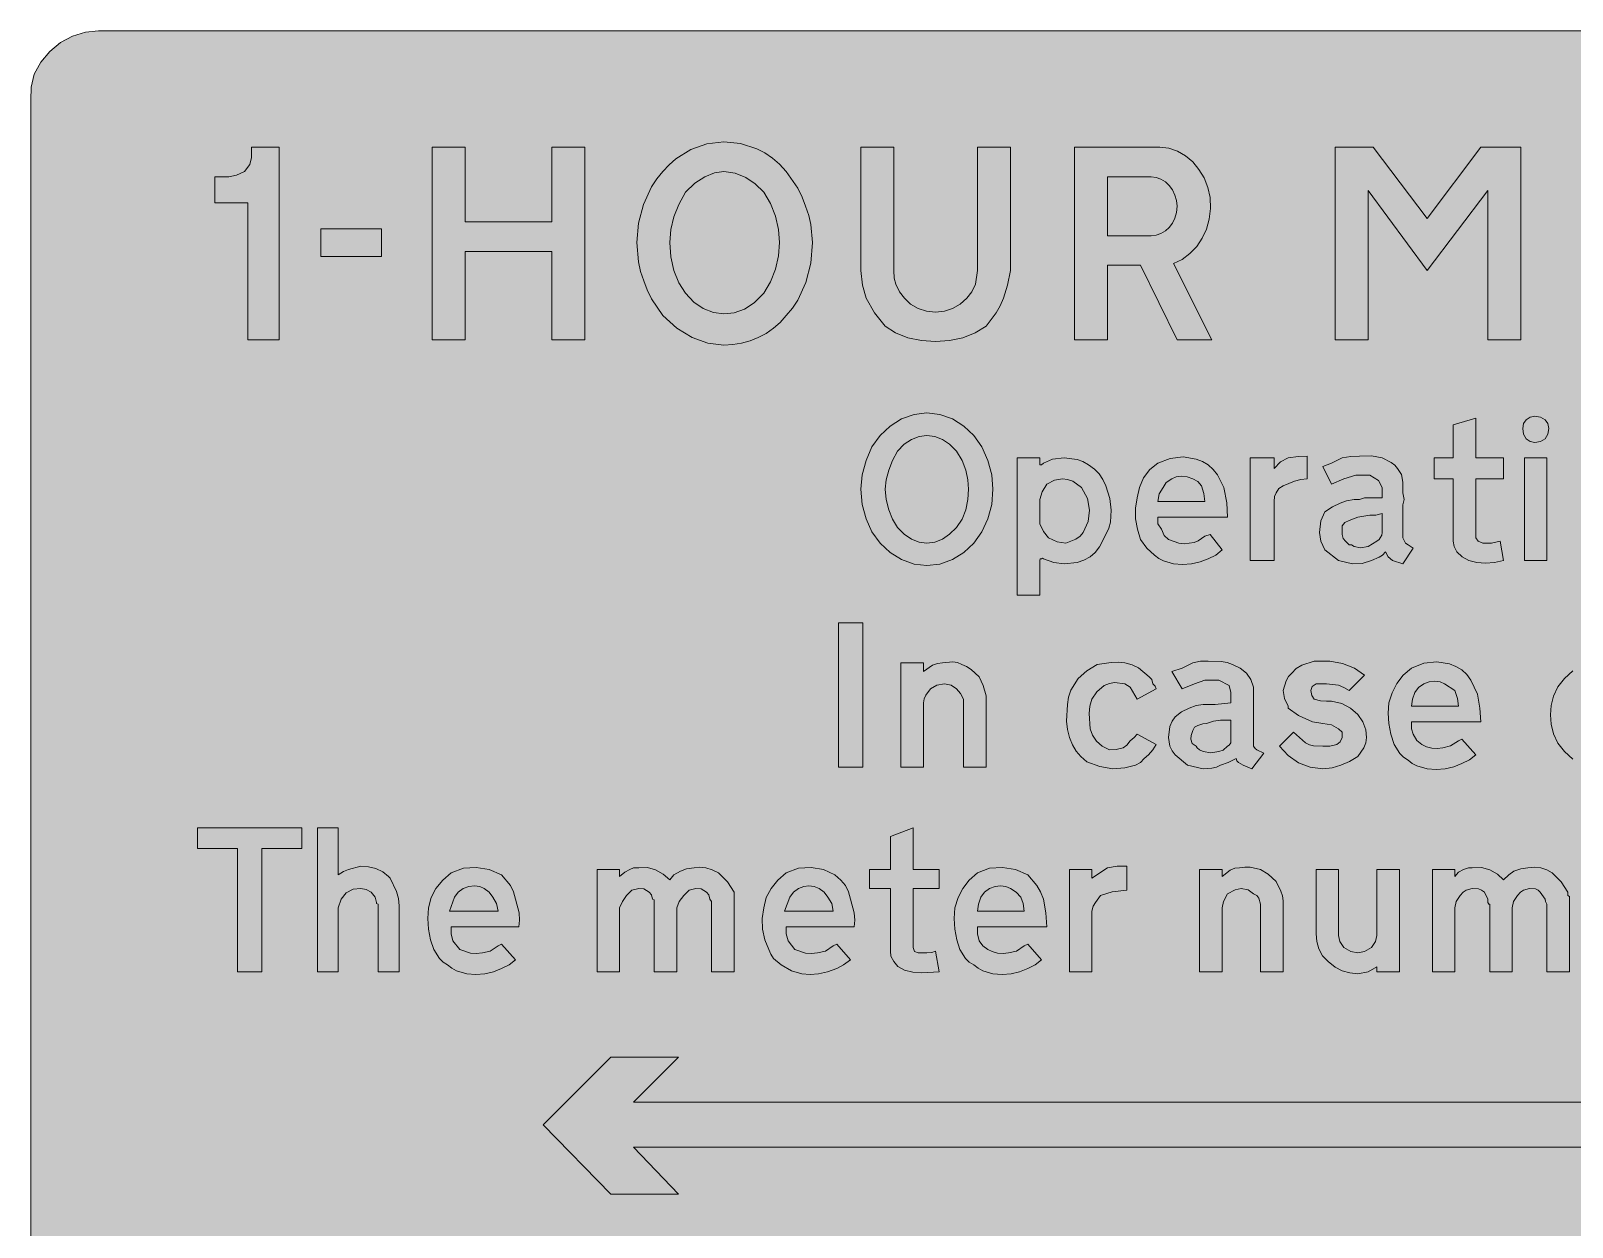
# Model space of a CAD drawing. Header units: metres. Extents: x 10 to 560, y 12 to 260.
# Drawn here: x 10.4 to 170.2, y 135.9 to 259.9 of the extents above; entities that cross this region are included whole.
import ezdxf

# ---------------------------------------------------------------- set-up
doc = ezdxf.new("R2010")
doc.units = ezdxf.units.M
for name, color, linetype, true_color in [('FILL_FIREBRICK_C36B00', 7, 'Continuous', 0xc36b00), ('FILL_WHITE_FFFFFF', 7, 'Continuous', 0xffffff), ('STROKE_WHITE_FFFFFF', 7, 'Continuous', 0xffffff)]:
    doc.layers.add(name, color=color, linetype=linetype, true_color=true_color)

msp = doc.modelspace()

# ---------------------------------------------------------------- hatches: boundary and pattern name
at = {"layer": 'FILL_FIREBRICK_C36B00', "true_color": 0xc36b00}
h = msp.add_hatch(color=7, dxfattribs=at)
h.dxf.hatch_style = 1
h.paths.add_polyline_path([(553.87, 259.79), (555.21, 259.38), (556.42, 258.71), (557.46, 257.76), (558.33, 256.72), (559.01, 255.51), (559.46, 254.17), (559.62, 252.72), (559.62, 18.9), (559.49, 17.64), (559.08, 16.38), (558.41, 15.05), (557.46, 13.86), (556.32, 12.94), (555.08, 12.33), (553.76, 11.99), (552.42, 11.88), (17.46, 11.88), (16.12, 11.99), (14.81, 12.33), (13.56, 12.94), (12.42, 13.86), (11.5, 15.03), (10.89, 16.31), (10.55, 17.63), (10.44, 18.9), (10.44, 252.72), (10.49, 254.07), (10.8, 255.42), (11.48, 256.66), (12.42, 257.76), (13.52, 258.71), (14.76, 259.38), (16.11, 259.79), (17.46, 259.92), (552.42, 259.92), (553.87, 259.79)])
at = {"layer": 'FILL_WHITE_FFFFFF', "true_color": 0xffffff}
h = msp.add_hatch(color=7, dxfattribs=at)
h.dxf.hatch_style = 1
h.paths.add_polyline_path([(32.94, 227.88), (32.94, 242.1), (29.52, 242.1), (29.52, 244.8), (30.96, 244.8), (31.77, 244.94), (32.58, 245.34), (33.14, 246.06), (33.3, 246.78), (33.3, 247.86), (36.18, 247.86), (36.18, 227.88), (32.94, 227.88)])
h = msp.add_hatch(color=7, dxfattribs=at)
h.dxf.hatch_style = 1
h.paths.add_polyline_path([(64.44, 237.06), (55.44, 237.06), (55.44, 227.88), (52.02, 227.88), (52.02, 247.86), (55.44, 247.86), (55.44, 240.12), (64.44, 240.12), (64.44, 247.86), (67.86, 247.86), (67.86, 227.88), (64.44, 227.88), (64.44, 237.06)])
h = msp.add_hatch(color=7, dxfattribs=at)
h.dxf.hatch_style = 1
h.paths.add_polyline_path([(85.7, 247.68), (86.52, 247.26), (87.3, 246.73), (88.04, 246.09), (88.74, 245.34), (89.93, 243.61), (90.39, 242.68), (90.72, 241.74), (91.06, 240.79), (91.28, 239.85), (91.44, 237.96), (91.27, 235.84), (90.76, 233.84), (89.92, 232.01), (89.37, 231.18), (88.74, 230.4), (88.1, 229.7), (87.4, 229.09), (86.64, 228.56), (85.84, 228.13), (84.99, 227.79), (84.11, 227.54), (83.2, 227.39), (82.26, 227.34), (80.62, 227.54), (78.97, 228.13), (77.4, 229.09), (75.96, 230.4), (74.77, 232.13), (74.31, 233.06), (73.98, 234), (73.64, 234.97), (73.42, 235.98), (73.26, 237.96), (73.43, 239.97), (73.94, 241.92), (74.78, 243.73), (75.33, 244.57), (75.96, 245.34), (76.6, 246.04), (77.3, 246.65), (78.84, 247.61), (80.52, 248.2), (82.26, 248.4), (84.01, 248.23), (85.7, 247.68)])
h.paths.add_polyline_path([(80.28, 244.8), (79.27, 244.12), (78.3, 243.18), (77.59, 241.93), (77.08, 240.64), (76.78, 239.31), (76.68, 237.96), (76.78, 236.49), (77.08, 235.08), (77.59, 233.81), (78.3, 232.74), (79.17, 231.79), (80.14, 231.12), (81.19, 230.71), (82.26, 230.58), (83.34, 230.69), (84.4, 231.05), (85.42, 231.72), (86.4, 232.74), (87.11, 233.91), (87.62, 235.21), (87.92, 236.59), (88.02, 237.96), (87.92, 239.33), (87.62, 240.7), (87.11, 242.01), (86.4, 243.18), (85.53, 244.05), (84.53, 244.73), (83.44, 245.18), (82.26, 245.34), (81.29, 245.2), (80.28, 244.8)], flags=16)
h = msp.add_hatch(color=7, dxfattribs=at)
h.dxf.hatch_style = 1
h.paths.add_polyline_path([(99.9, 235.08), (99.92, 234.29), (100.08, 233.64), (100.46, 232.85), (100.98, 232.2), (101.61, 231.6), (102.4, 231.14), (103.28, 230.86), (104.22, 230.76), (105.13, 230.86), (105.98, 231.14), (106.75, 231.6), (107.46, 232.2), (107.98, 232.85), (108.36, 233.64), (108.54, 235.08), (108.54, 247.86), (111.96, 247.86), (111.96, 235.08), (111.67, 233.57), (111.24, 232.2), (110.91, 231.42), (110.48, 230.69), (109.44, 229.32), (108.3, 228.61), (107.03, 228.11), (105.67, 227.8), (104.22, 227.7), (102.75, 227.8), (101.34, 228.11), (100.07, 228.61), (99, 229.32), (97.88, 230.69), (97.02, 232.2), (96.62, 233.57), (96.48, 235.08), (96.48, 247.86), (99.9, 247.86), (99.9, 235.08)])
h = msp.add_hatch(color=7, dxfattribs=at)
h.dxf.hatch_style = 1
h.paths.add_polyline_path([(127.44, 247.86), (128.37, 247.75), (129.27, 247.45), (130.1, 246.97), (130.86, 246.33), (131.51, 245.56), (132.05, 244.67), (132.44, 243.69), (132.66, 242.64), (132.7, 241.5), (132.58, 240.41), (132.29, 239.37), (131.85, 238.41), (131.28, 237.55), (130.58, 236.82), (129.78, 236.23), (128.88, 235.8), (132.84, 227.88), (129.24, 227.88), (125.46, 235.62), (122.04, 235.62), (122.04, 227.88), (118.62, 227.88), (118.62, 247.86), (127.44, 247.86)])
h.paths.add_polyline_path([(127.07, 238.74), (127.57, 238.91), (128.03, 239.17), (128.43, 239.54), (128.77, 239.98), (129.02, 240.5), (129.18, 241.09), (129.24, 241.74), (129.18, 242.34), (129.02, 242.9), (128.77, 243.42), (128.43, 243.88), (128.03, 244.26), (127.57, 244.55), (127.07, 244.73), (126.54, 244.8), (122.04, 244.8), (122.04, 238.68), (126.54, 238.68), (127.07, 238.74)], flags=16)
h = msp.add_hatch(color=7, dxfattribs=at)
h.dxf.hatch_style = 1
h.paths.add_polyline_path([(145.62, 247.86), (149.58, 247.86), (155.16, 240.48), (160.74, 247.86), (164.88, 247.86), (164.88, 227.88), (161.46, 227.88), (161.46, 243.36), (155.16, 235.08), (149.04, 243.36), (149.04, 227.88), (145.62, 227.88), (145.62, 247.86)])
h = msp.add_hatch(color=7, dxfattribs=at)
h.dxf.hatch_style = 1
h.paths.add_polyline_path([(46.8, 239.4), (46.8, 236.52), (40.5, 236.52), (40.5, 239.4), (46.8, 239.4)])
h = msp.add_hatch(color=7, dxfattribs=at)
h.dxf.hatch_style = 1
h.paths.add_polyline_path([(105.95, 219.69), (107.14, 218.95), (108.18, 217.98), (109.02, 216.78), (109.64, 215.39), (110.03, 213.9), (110.16, 212.4), (110.03, 210.82), (109.64, 209.34), (109.02, 208), (108.18, 206.82), (107.14, 205.85), (105.95, 205.11), (104.66, 204.64), (103.32, 204.48), (101.98, 204.64), (100.69, 205.11), (99.5, 205.85), (98.46, 206.82), (97.62, 208), (97, 209.34), (96.61, 210.82), (96.48, 212.4), (96.61, 213.9), (97, 215.39), (97.62, 216.78), (98.46, 217.98), (99.5, 218.95), (100.69, 219.69), (101.98, 220.16), (103.32, 220.32), (104.66, 220.16), (105.95, 219.69)])
h.paths.add_polyline_path([(101.72, 217.57), (100.97, 217.07), (100.26, 216.36), (99.76, 215.39), (99.36, 214.38), (99.1, 213.37), (99, 212.4), (99.1, 211.33), (99.36, 210.28), (99.76, 209.31), (100.26, 208.44), (100.97, 207.73), (101.72, 207.22), (102.51, 206.92), (103.32, 206.82), (104.13, 206.92), (104.92, 207.22), (105.67, 207.73), (106.38, 208.44), (106.96, 209.31), (107.35, 210.28), (107.57, 211.33), (107.64, 212.4), (107.57, 213.37), (107.35, 214.38), (106.96, 215.39), (106.38, 216.36), (105.67, 217.07), (104.92, 217.57), (104.13, 217.88), (103.32, 217.98), (102.51, 217.88), (101.72, 217.57)], flags=16)
h = msp.add_hatch(color=7, dxfattribs=at)
h.dxf.hatch_style = 1
h.paths.add_polyline_path([(160.43, 207.02), (160.92, 206.82), (161.82, 206.82), (162.72, 207), (163.08, 205.02), (162.14, 204.82), (161.21, 204.75), (160.32, 204.82), (159.48, 205.02), (158.78, 205.4), (158.22, 205.92), (157.97, 206.46), (157.86, 207), (157.86, 213.48), (155.88, 213.48), (155.88, 215.64), (157.86, 215.64), (157.86, 219.06), (160.2, 219.78), (160.2, 215.64), (163.08, 215.64), (163.08, 213.48), (160.2, 213.48), (160.2, 207.36), (160.43, 207.02)])
h = msp.add_hatch(color=7, dxfattribs=at)
h.dxf.hatch_style = 1
h.paths.add_polyline_path([(167.66, 218.1), (167.38, 217.64), (166.92, 217.36), (166.32, 217.26), (165.82, 217.36), (165.42, 217.64), (165.16, 218.1), (165.06, 218.7), (165.16, 219.2), (165.42, 219.6), (165.82, 219.86), (166.32, 219.96), (166.92, 219.86), (167.38, 219.6), (167.66, 219.2), (167.76, 218.7), (167.66, 218.1)])
h = msp.add_hatch(color=7, dxfattribs=at)
h.dxf.hatch_style = 1
h.paths.add_polyline_path([(127.34, 205.22), (126.9, 205.56), (126.11, 206.3), (125.46, 207.18), (125.13, 208.26), (124.94, 209.34), (124.93, 210.42), (125.1, 211.5), (125.34, 212.57), (125.77, 213.57), (126.42, 214.44), (127.26, 215.1), (128.53, 215.6), (129.87, 215.75), (131.21, 215.53), (131.86, 215.27), (132.48, 214.92), (132.99, 214.45), (133.42, 213.89), (134.1, 212.58), (134.41, 210.98), (134.46, 209.52), (127.26, 209.52), (127.26, 209.16), (127.26, 208.8), (127.62, 208.26), (127.91, 207.59), (128.34, 207.18), (129.42, 206.8), (129.96, 206.75), (130.5, 206.82), (131.01, 206.88), (131.44, 207.05), (132.12, 207.54), (132.66, 207.72), (133.92, 206.1), (133.27, 205.58), (132.48, 205.2), (131.64, 204.86), (130.75, 204.66), (129.82, 204.59), (128.88, 204.66), (127.82, 204.98), (127.34, 205.22)])
h.paths.add_polyline_path([(132.01, 211.95), (131.76, 212.76), (131.38, 213.19), (130.86, 213.48), (130.29, 213.68), (129.71, 213.75), (129.16, 213.68), (128.7, 213.48), (128.11, 213.1), (127.8, 212.58), (127.39, 211.93), (127.26, 211.14), (132.12, 211.14), (132.01, 211.95)], flags=16)
h = msp.add_hatch(color=7, dxfattribs=at)
h.dxf.hatch_style = 1
h.paths.add_polyline_path([(139.97, 215.23), (140.76, 215.64), (141.82, 215.8), (142.74, 215.82), (142.74, 213.48), (142.07, 213.42), (141.41, 213.25), (140.22, 212.76), (139.79, 212.47), (139.5, 212.04), (139.34, 211.66), (139.32, 211.14), (139.32, 205.02), (136.8, 205.02), (136.8, 215.64), (139.32, 215.64), (139.32, 214.56), (139.97, 215.23)])
h = msp.add_hatch(color=7, dxfattribs=at)
h.dxf.hatch_style = 1
h.paths.add_polyline_path([(151.13, 205.4), (150.84, 205.92), (150.54, 205.58), (150.19, 205.34), (149.4, 205.02), (148.41, 204.71), (147.42, 204.66), (145.98, 205.02), (144.54, 206.1), (144.13, 207), (144, 207.9), (144.13, 209.12), (144.54, 210.06), (145.35, 210.58), (146.16, 210.96), (146.81, 211.21), (147.6, 211.32), (148.14, 211.34), (148.68, 211.5), (150.48, 211.5), (150.48, 212.04), (150.48, 212.58), (150.12, 213.3), (149.22, 213.84), (147.78, 213.84), (146.52, 213.48), (145.26, 212.94), (144.36, 214.74), (145.26, 215.1), (146.34, 215.64), (147.24, 215.8), (148.14, 215.82), (149.38, 215.87), (150.48, 215.64), (151.42, 215.17), (151.8, 214.91), (152.1, 214.56), (152.5, 213.91), (152.64, 213.12), (152.64, 212.04), (152.77, 211.34), (152.64, 210.78), (152.64, 207.36), (152.82, 207), (152.93, 206.82), (153.18, 206.64), (153.72, 206.28), (152.64, 204.66), (151.56, 205.02), (151.13, 205.4)])
h.paths.add_polyline_path([(149.04, 206.46), (149.94, 207), (150.19, 207.18), (150.3, 207.36), (150.46, 207.63), (150.48, 207.9), (150.48, 209.88), (149.85, 209.72), (149.22, 209.7), (147.96, 209.52), (147.06, 209.16), (146.63, 208.96), (146.34, 208.62), (146.34, 207.72), (146.45, 207.29), (146.7, 207), (147.06, 206.64), (147.33, 206.62), (147.6, 206.46), (148.25, 206.33), (149.04, 206.46)], flags=16)
h = msp.add_hatch(color=7, dxfattribs=at)
h.dxf.hatch_style = 1
h.paths.add_polyline_path([(118.87, 215.48), (119.49, 215.26), (120.06, 214.92), (120.67, 214.48), (121.16, 213.98), (121.55, 213.4), (121.86, 212.76), (122.27, 211.43), (122.4, 210.24), (122.33, 208.98), (122.17, 208.37), (121.86, 207.72), (121.19, 206.42), (120.75, 205.85), (120.24, 205.38), (119.57, 205.04), (118.89, 204.82), (117.54, 204.66), (116.46, 204.8), (115.38, 205.2), (115.29, 205.27), (115.2, 205.2), (115.04, 205.18), (115.02, 205.02), (115.02, 201.42), (112.68, 201.42), (112.68, 215.64), (115.02, 215.64), (115.02, 215.1), (115.02, 214.99), (115.02, 214.92), (115.2, 214.94), (115.38, 215.1), (116.33, 215.51), (117.54, 215.64), (118.87, 215.48)])
h.paths.add_polyline_path([(115.02, 211.32), (115.02, 208.8), (115.4, 208.01), (115.92, 207.36), (116.82, 206.96), (117.72, 206.82), (118.76, 207.23), (119.19, 207.53), (119.52, 207.9), (120.02, 209.04), (120.17, 210.24), (119.95, 211.44), (119.34, 212.58), (118.42, 213.23), (117.9, 213.42), (117.36, 213.48), (116.55, 213.35), (115.74, 212.94), (115.25, 212.13), (115.02, 211.32)], flags=16)
h = msp.add_hatch(color=7, dxfattribs=at)
h.dxf.hatch_style = 1
h.paths.add_polyline_path([(167.58, 215.64), (167.58, 205.02), (165.24, 205.02), (165.24, 215.64), (167.58, 215.64)])
h = msp.add_hatch(color=7, dxfattribs=at)
h.dxf.hatch_style = 1
h.paths.add_polyline_path([(96.66, 198.54), (96.66, 183.6), (94.14, 183.6), (94.14, 198.54), (96.66, 198.54)])
h = msp.add_hatch(color=7, dxfattribs=at)
h.dxf.hatch_style = 1
h.paths.add_polyline_path([(104.33, 192.1), (103.68, 191.7), (103.19, 191.05), (103.02, 190.66), (102.96, 190.26), (102.96, 183.6), (100.62, 183.6), (100.62, 194.4), (102.96, 194.4), (102.96, 193.5), (103.88, 194.15), (104.4, 194.34), (104.94, 194.4), (106, 194.51), (106.48, 194.43), (106.92, 194.22), (107.43, 194.02), (107.89, 193.72), (108.72, 192.96), (109.15, 192.04), (109.44, 190.98), (109.44, 183.6), (107.1, 183.6), (107.1, 190.62), (106.81, 191.23), (106.38, 191.7), (105.82, 192.1), (105.12, 192.24), (104.33, 192.1)])
h = msp.add_hatch(color=7, dxfattribs=at)
h.dxf.hatch_style = 1
h.paths.add_polyline_path([(122.94, 185.42), (123.66, 185.58), (124.02, 185.87), (124.38, 186.3), (124.81, 186.66), (125.1, 187.02), (127.08, 185.94), (126.72, 185.4), (126.27, 184.88), (125.82, 184.5), (125.44, 184.07), (124.92, 183.78), (123.82, 183.53), (122.58, 183.42), (121.23, 183.64), (119.88, 184.14), (119.27, 184.69), (118.78, 185.26), (118.39, 185.91), (118.08, 186.66), (117.87, 187.5), (117.79, 188.37), (117.9, 190.08), (117.99, 190.86), (118.24, 191.56), (118.98, 192.78), (119.9, 193.57), (120.96, 194.22), (122.4, 194.44), (123.14, 194.47), (123.84, 194.4), (124.59, 194.2), (125.24, 193.88), (126.36, 192.96), (126.61, 192.67), (126.72, 192.24), (126.97, 191.97), (127.08, 191.7), (125.1, 190.62), (124.38, 191.88), (123.84, 192.24), (122.76, 192.35), (122.22, 192.27), (121.68, 192.06), (120.92, 191.41), (120.42, 190.62), (120.21, 189.91), (120.13, 189.16), (120.24, 187.56), (120.47, 186.89), (120.89, 186.28), (121.48, 185.76), (122.22, 185.4), (122.94, 185.42)])
h = msp.add_hatch(color=7, dxfattribs=at)
h.dxf.hatch_style = 1
h.paths.add_polyline_path([(135.59, 184.07), (135.42, 184.26), (135.36, 184.5), (134.55, 184.07), (133.74, 183.78), (133.31, 183.57), (132.84, 183.47), (131.94, 183.42), (130.32, 183.78), (129.06, 184.86), (128.72, 185.29), (128.5, 185.76), (128.34, 186.66), (128.5, 187.81), (128.72, 188.36), (129.06, 188.82), (129.71, 189.34), (130.5, 189.72), (131.22, 189.97), (131.94, 190.08), (133.2, 190.08), (134.82, 190.26), (134.82, 190.8), (134.82, 191.34), (134.64, 192.06), (133.56, 192.6), (132.12, 192.6), (131.04, 192.24), (129.78, 191.7), (128.7, 193.5), (129.78, 193.86), (130.86, 194.4), (131.67, 194.56), (132.48, 194.58), (133.81, 194.54), (134.43, 194.43), (135, 194.22), (135.79, 193.84), (136.44, 193.32), (136.87, 192.67), (137.16, 191.88), (137.16, 190.62), (137.16, 189.54), (137.16, 186.12), (137.16, 185.76), (137.34, 185.51), (137.52, 185.4), (138.24, 185.04), (136.98, 183.42), (136.08, 183.78), (135.59, 184.07)])
h.paths.add_polyline_path([(133.56, 185.22), (134.01, 185.36), (134.46, 185.76), (134.64, 185.87), (134.82, 186.12), (134.82, 186.66), (134.82, 188.46), (133.74, 188.46), (133.02, 188.35), (132.3, 188.1), (131.92, 188.08), (131.4, 187.92), (131.06, 187.72), (130.86, 187.38), (130.7, 186.86), (130.68, 186.48), (130.82, 186.05), (131.22, 185.76), (131.33, 185.58), (131.58, 185.4), (131.94, 185.22), (132.75, 185.09), (133.56, 185.22)], flags=16)
h = msp.add_hatch(color=7, dxfattribs=at)
h.dxf.hatch_style = 1
h.paths.add_polyline_path([(144.09, 190.46), (144.72, 190.44), (145.26, 190.44), (146.3, 190.18), (147.22, 189.7), (147.97, 189.05), (148.5, 188.28), (148.82, 187.47), (148.86, 186.66), (148.8, 186.12), (148.61, 185.6), (147.96, 184.68), (147.12, 184.18), (146.23, 183.78), (145.3, 183.52), (144.36, 183.42), (143.05, 183.58), (141.84, 184.05), (140.77, 184.79), (139.86, 185.76), (141.3, 187.2), (142.56, 186.12), (142.97, 185.91), (143.39, 185.8), (144.36, 185.76), (145.08, 185.76), (145.8, 185.94), (146.14, 186.23), (146.34, 186.66), (146.34, 187.2), (145.98, 187.56), (145.24, 187.96), (144.36, 188.1), (143.28, 188.28), (141.82, 188.93), (140.76, 189.72), (140.76, 189.9), (140.36, 190.71), (140.22, 191.52), (140.54, 192.55), (140.78, 192.99), (141.12, 193.32), (141.59, 193.8), (142.16, 194.15), (143.46, 194.58), (143.82, 194.58), (145.09, 194.58), (146.39, 194.33), (147.62, 193.85), (148.68, 193.14), (147.06, 191.52), (146.52, 191.86), (145.96, 192.08), (144.72, 192.24), (143.64, 192.24), (143.24, 191.95), (143.1, 191.52), (143.21, 191), (143.46, 190.62), (144.09, 190.46)])
h = msp.add_hatch(color=7, dxfattribs=at)
h.dxf.hatch_style = 1
h.paths.add_polyline_path([(153.54, 187.56), (153.72, 187.02), (154.1, 186.35), (154.62, 185.94), (155.08, 185.71), (155.63, 185.56), (156.21, 185.51), (156.78, 185.58), (157.59, 185.81), (158.4, 186.3), (158.76, 186.48), (160.2, 184.86), (159.55, 184.34), (158.76, 183.96), (157.92, 183.62), (157.03, 183.42), (156.1, 183.35), (155.16, 183.42), (154.1, 183.74), (153.62, 183.98), (153.18, 184.32), (152.7, 184.62), (152.32, 185), (151.74, 185.94), (151.4, 187.02), (151.2, 188.1), (151.13, 189.18), (151.2, 190.26), (151.54, 191.3), (152.03, 192.26), (152.69, 193.12), (153.54, 193.86), (154.81, 194.36), (156.15, 194.51), (157.49, 194.29), (158.14, 194.03), (158.76, 193.68), (159.27, 193.21), (159.7, 192.62), (160.38, 191.16), (160.63, 189.72), (160.74, 188.28), (153.54, 188.28), (153.54, 188.21), (153.54, 188.1), (153.54, 187.92), (153.54, 187.56)])
h.paths.add_polyline_path([(158.29, 190.71), (158.04, 191.52), (156.96, 192.24), (156.5, 192.44), (155.95, 192.51), (155.37, 192.44), (154.8, 192.24), (154.28, 191.86), (153.9, 191.34), (153.65, 190.62), (153.54, 189.9), (158.4, 189.9), (158.29, 190.71)], flags=16)
h = msp.add_hatch(color=7, dxfattribs=at)
h.dxf.hatch_style = 1
h.paths.add_polyline_path([(168.26, 190.96), (168.7, 191.91), (169.38, 192.78), (170.25, 193.57), (171.2, 194.08), (172.19, 194.4), (173.16, 194.58), (174.13, 194.4), (175.12, 194.09), (176.07, 193.57), (176.94, 192.78), (177.62, 191.91), (178.07, 190.96), (178.31, 189.97), (178.38, 189), (178.31, 188.03), (178.07, 187.04), (177.62, 186.09), (176.94, 185.22), (176.07, 184.41), (175.12, 183.85), (174.13, 183.52), (173.16, 183.42), (172.19, 183.52), (171.2, 183.85), (170.25, 184.41), (169.38, 185.22), (168.7, 186.09), (168.26, 187.04), (168.01, 188.03), (167.94, 189), (168.01, 189.97), (168.26, 190.96)])
h.paths.add_polyline_path([(172.1, 191.99), (171.18, 191.34), (170.84, 190.77), (170.62, 190.17), (170.46, 189), (170.62, 187.83), (170.84, 187.23), (171.18, 186.66), (172.1, 186.01), (172.62, 185.82), (173.16, 185.76), (173.7, 185.82), (174.22, 186.01), (175.14, 186.66), (175.51, 187.23), (175.77, 187.83), (175.9, 188.43), (175.86, 189), (175.9, 189.57), (175.77, 190.17), (175.51, 190.77), (175.14, 191.34), (174.22, 191.99), (173.7, 192.18), (173.16, 192.24), (172.62, 192.18), (172.1, 191.99)], flags=16)
h = msp.add_hatch(color=7, dxfattribs=at)
h.dxf.hatch_style = 1
h.paths.add_polyline_path([(38.52, 175.14), (34.38, 175.14), (34.38, 162.36), (31.86, 162.36), (31.86, 175.14), (27.72, 175.14), (27.72, 177.3), (38.52, 177.3), (38.52, 175.14)])
h = msp.add_hatch(color=7, dxfattribs=at)
h.dxf.hatch_style = 1
h.paths.add_polyline_path([(42.3, 177.3), (42.3, 172.44), (42.84, 172.78), (43.38, 172.98), (44.64, 173.34), (45.44, 173.27), (46.21, 173.07), (46.92, 172.73), (47.52, 172.26), (47.7, 172.08), (48.35, 170.71), (48.54, 169.98), (48.6, 169.2), (48.6, 169.02), (48.6, 168.84), (48.6, 162.36), (46.44, 162.36), (46.44, 169.02), (46.44, 169.38), (46.28, 169.47), (46.26, 169.56), (46.12, 170.1), (45.72, 170.64), (45.18, 170.89), (44.64, 171), (43.84, 170.94), (43.13, 170.55), (42.59, 169.89), (42.3, 169.02), (42.3, 162.36), (40.14, 162.36), (40.14, 177.3), (42.3, 177.3)])
h = msp.add_hatch(color=7, dxfattribs=at)
h.dxf.hatch_style = 1
h.paths.add_polyline_path([(102.01, 164.48), (102.42, 164.34), (103.32, 164.34), (103.84, 164.36), (104.22, 164.52), (104.58, 162.36), (102.78, 162.25), (101.85, 162.33), (100.98, 162.54), (100.3, 162.92), (99.9, 163.44), (99.58, 163.98), (99.54, 164.52), (99.54, 171), (97.38, 171), (97.38, 172.98), (99.54, 172.98), (99.54, 176.4), (101.88, 177.3), (101.88, 172.98), (104.58, 172.98), (104.58, 171), (101.88, 171), (101.88, 164.88), (102.01, 164.48)])
h = msp.add_hatch(color=7, dxfattribs=at)
h.dxf.hatch_style = 1
h.paths.add_polyline_path([(54.18, 165.6), (54.9, 164.7), (56, 164.32), (56.6, 164.27), (57.24, 164.34), (58.05, 164.5), (58.86, 165.06), (59.22, 165.24), (60.66, 163.62), (60.01, 163.1), (59.22, 162.72), (58.38, 162.38), (57.49, 162.18), (56.56, 162.11), (55.62, 162.18), (54.56, 162.49), (54.08, 162.74), (53.64, 163.08), (53.16, 163.38), (52.78, 163.75), (52.2, 164.7), (51.86, 165.7), (51.66, 166.79), (51.59, 167.91), (51.66, 169.02), (51.92, 170.06), (52.42, 171.02), (53.13, 171.88), (54, 172.62), (55.27, 173.1), (56.61, 173.2), (57.95, 172.97), (59.22, 172.44), (60.14, 171.31), (60.46, 170.67), (60.66, 169.92), (61.04, 168.48), (61.09, 167.74), (61.02, 167.04), (54, 167.04), (54, 166.97), (54, 166.86), (54, 166.79), (54, 166.68), (54, 166.32), (54.18, 165.6)])
h.paths.add_polyline_path([(58.72, 169.45), (58.32, 170.1), (57.94, 170.62), (57.42, 171), (56.96, 171.2), (56.41, 171.27), (55.83, 171.2), (55.26, 171), (54.74, 170.62), (54.36, 170.1), (53.82, 168.66), (58.86, 168.66), (58.72, 169.45)], flags=16)
h = msp.add_hatch(color=7, dxfattribs=at)
h.dxf.hatch_style = 1
h.paths.add_polyline_path([(71.46, 172.26), (72, 172.69), (72.54, 172.98), (72.92, 173.14), (73.44, 173.16), (74.35, 173.17), (75.19, 172.94), (75.97, 172.5), (76.68, 171.9), (77.08, 172.42), (77.76, 172.8), (78.41, 173.05), (79.2, 173.16), (79.77, 173.23), (80.39, 173.16), (81.05, 172.96), (81.72, 172.62), (82.66, 171.7), (83.34, 170.64), (83.34, 170.28), (83.34, 169.92), (83.34, 162.36), (81, 162.36), (81, 169.38), (80.98, 169.65), (80.82, 169.92), (80.71, 170.35), (80.46, 170.64), (79.92, 170.96), (79.38, 171), (78.68, 170.84), (78.12, 170.28), (77.62, 169.65), (77.4, 169.02), (77.4, 162.36), (75.06, 162.36), (75.06, 169.38), (75.06, 169.56), (75.06, 169.74), (75.04, 169.83), (74.88, 169.92), (74.77, 170.35), (74.52, 170.64), (73.98, 170.96), (73.44, 171), (72.74, 170.84), (72.18, 170.28), (71.75, 169.65), (71.46, 169.02), (71.46, 162.36), (69.12, 162.36), (69.12, 172.98), (71.46, 172.98), (71.46, 172.26)])
h = msp.add_hatch(color=7, dxfattribs=at)
h.dxf.hatch_style = 1
h.paths.add_polyline_path([(88.92, 165.6), (89.64, 164.7), (90.74, 164.32), (91.34, 164.27), (91.98, 164.34), (92.79, 164.5), (93.6, 165.06), (93.96, 165.24), (95.4, 163.62), (94.68, 163.1), (93.96, 162.72), (93.02, 162.38), (92.09, 162.18), (91.2, 162.11), (90.36, 162.18), (89.28, 162.49), (88.2, 163.08), (87.43, 163.75), (87.14, 164.19), (86.94, 164.7), (86.5, 165.7), (86.26, 166.79), (86.23, 167.91), (86.4, 169.02), (86.66, 170.06), (87.16, 171.02), (87.87, 171.88), (88.74, 172.62), (90.01, 173.1), (91.33, 173.2), (92.61, 172.97), (93.78, 172.44), (94.39, 171.89), (94.86, 171.31), (95.2, 170.67), (95.4, 169.92), (95.78, 168.48), (95.83, 167.74), (95.76, 167.04), (88.74, 167.04), (88.74, 166.97), (88.74, 166.86), (88.74, 166.79), (88.74, 166.68), (88.74, 166.32), (88.92, 165.6)])
h.paths.add_polyline_path([(93.46, 169.45), (93.06, 170.1), (92.68, 170.62), (92.16, 171), (91.62, 171.2), (91.08, 171.27), (90.54, 171.2), (90, 171), (89.48, 170.62), (89.1, 170.1), (88.56, 168.66), (93.6, 168.66), (93.46, 169.45)], flags=16)
h = msp.add_hatch(color=7, dxfattribs=at)
h.dxf.hatch_style = 1
h.paths.add_polyline_path([(108.72, 165.6), (109.1, 165.08), (109.62, 164.7), (110.08, 164.47), (110.63, 164.32), (111.21, 164.27), (111.78, 164.34), (112.59, 164.5), (113.4, 165.06), (113.76, 165.24), (115.2, 163.62), (114.55, 163.1), (113.76, 162.72), (112.92, 162.38), (112.03, 162.18), (111.1, 162.11), (110.16, 162.18), (109.1, 162.49), (108.62, 162.74), (108.18, 163.08), (107.7, 163.38), (107.32, 163.75), (106.74, 164.7), (106.4, 165.7), (106.2, 166.79), (106.13, 167.91), (106.2, 169.02), (106.54, 170.06), (107.03, 171.02), (107.69, 171.88), (108.54, 172.62), (109.81, 173.1), (111.15, 173.2), (112.49, 172.97), (113.76, 172.44), (114.7, 171.31), (115.08, 170.67), (115.38, 169.92), (115.63, 168.48), (115.74, 167.04), (108.54, 167.04), (108.54, 166.97), (108.54, 166.86), (108.54, 166.79), (108.54, 166.68), (108.54, 166.32), (108.72, 165.6)])
h.paths.add_polyline_path([(113.29, 169.45), (113.04, 170.1), (112.57, 170.62), (111.96, 171), (111.5, 171.2), (110.95, 171.27), (110.37, 171.2), (109.8, 171), (109.28, 170.62), (108.9, 170.1), (108.65, 169.38), (108.54, 168.66), (113.4, 168.66), (113.29, 169.45)], flags=16)
h = msp.add_hatch(color=7, dxfattribs=at)
h.dxf.hatch_style = 1
h.paths.add_polyline_path([(122.04, 173.16), (123.03, 173.32), (124.02, 173.34), (124.02, 170.82), (122.53, 170.68), (121.32, 170.28), (120.78, 169.56), (120.53, 169.18), (120.42, 168.66), (120.42, 162.36), (118.08, 162.36), (118.08, 172.98), (120.42, 172.98), (120.42, 172.08), (122.04, 173.16)])
h = msp.add_hatch(color=7, dxfattribs=at)
h.dxf.hatch_style = 1
h.paths.add_polyline_path([(135.25, 170.87), (134.46, 170.46), (134.05, 169.67), (133.92, 169.02), (133.92, 162.36), (131.58, 162.36), (131.58, 172.98), (133.92, 172.98), (133.92, 172.26), (134.75, 172.91), (135.21, 173.1), (135.72, 173.16), (136.26, 173.23), (136.8, 173.21), (137.88, 172.98), (138.69, 172.49), (139.5, 171.72), (139.99, 170.73), (140.16, 170.25), (140.22, 169.74), (140.22, 162.36), (137.88, 162.36), (137.88, 169.38), (137.72, 169.99), (137.5, 170.27), (137.16, 170.46), (136.6, 170.87), (135.9, 171), (135.25, 170.87)])
h = msp.add_hatch(color=7, dxfattribs=at)
h.dxf.hatch_style = 1
h.paths.add_polyline_path([(147.15, 162.25), (146.36, 162.47), (145.61, 162.86), (144.9, 163.44), (144.32, 164.04), (143.93, 164.74), (143.71, 165.52), (143.64, 166.32), (143.64, 172.98), (145.98, 172.98), (145.98, 166.14), (146.12, 165.51), (146.52, 164.88), (147.24, 164.47), (147.96, 164.34), (148.68, 164.47), (149.4, 164.88), (149.81, 165.51), (149.94, 166.14), (149.94, 172.98), (152.28, 172.98), (152.28, 162.36), (149.94, 162.36), (149.94, 162.9), (149.04, 162.36), (147.96, 162.18), (147.15, 162.25)])
h = msp.add_hatch(color=7, dxfattribs=at)
h.dxf.hatch_style = 1
h.paths.add_polyline_path([(158.04, 172.26), (158.42, 172.69), (158.94, 172.98), (159.46, 173.14), (159.84, 173.16), (160.78, 173.17), (161.66, 172.94), (162.45, 172.5), (163.08, 171.9), (163.62, 172.42), (164.16, 172.8), (164.88, 173.05), (165.6, 173.16), (166.27, 173.23), (166.93, 173.16), (167.55, 172.96), (168.12, 172.62), (169.06, 171.7), (169.74, 170.64), (169.74, 170.28), (169.9, 170.17), (169.92, 169.92), (169.92, 162.36), (167.58, 162.36), (167.58, 169.38), (167.42, 169.65), (167.4, 169.92), (166.86, 170.64), (166.67, 170.85), (166.39, 170.96), (165.78, 171), (165.15, 170.84), (164.82, 170.62), (164.52, 170.28), (164.11, 169.65), (163.98, 169.02), (163.98, 162.36), (161.64, 162.36), (161.64, 169.38), (161.55, 169.4), (161.46, 169.56), (161.46, 169.74), (161.46, 169.92), (161.1, 170.64), (160.8, 170.85), (160.47, 170.96), (159.84, 171), (159.21, 170.84), (158.88, 170.62), (158.58, 170.28), (158.17, 169.65), (158.04, 169.02), (158.04, 162.36), (155.7, 162.36), (155.7, 172.98), (158.04, 172.98), (158.04, 172.26)])
h = msp.add_hatch(color=7, dxfattribs=at)
h.dxf.hatch_style = 1
h.paths.add_polyline_path([(77.58, 139.32), (70.56, 139.32), (63.54, 146.52), (70.56, 153.54), (77.58, 153.54), (72.9, 148.86), (506.34, 148.86), (506.34, 144.18), (72.9, 144.18), (77.58, 139.32)])

# ---------------------------------------------------------------- linework, layer by layer
at = {"layer": 'FILL_FIREBRICK_C36B00', "lineweight": 0, "true_color": 0xc36b00}
msp.add_lwpolyline([(552.42, 11.88), (17.46, 11.88), (16.12, 11.99), (14.81, 12.33), (13.56, 12.94), (12.42, 13.86), (11.5, 15.03), (10.89, 16.31), (10.55, 17.63), (10.44, 18.9), (10.44, 252.72), (10.49, 254.07), (10.8, 255.42), (11.48, 256.66), (12.42, 257.76), (13.52, 258.71), (14.76, 259.38), (16.11, 259.79), (17.46, 259.92), (552.42, 259.92)], dxfattribs=at)
at = {"layer": 'FILL_WHITE_FFFFFF', "lineweight": 0, "true_color": 0xffffff}
for points in [[(32.94, 227.88), (32.94, 242.1), (29.52, 242.1), (29.52, 244.8), (30.96, 244.8), (31.77, 244.94), (32.58, 245.34), (33.14, 246.06), (33.3, 246.78), (33.3, 247.86), (36.18, 247.86), (36.18, 227.88)], [(64.44, 237.06), (55.44, 237.06), (55.44, 227.88), (52.02, 227.88), (52.02, 247.86), (55.44, 247.86), (55.44, 240.12), (64.44, 240.12), (64.44, 247.86), (67.86, 247.86), (67.86, 227.88), (64.44, 227.88)], [(85.7, 247.68), (86.52, 247.26), (87.3, 246.73), (88.04, 246.09), (88.74, 245.34), (89.93, 243.61), (90.39, 242.68), (90.72, 241.74), (91.06, 240.79), (91.28, 239.85), (91.44, 237.96), (91.27, 235.84), (90.76, 233.84), (89.92, 232.01), (89.37, 231.18), (88.74, 230.4), (88.1, 229.7), (87.4, 229.09), (86.64, 228.56), (85.84, 228.13), (84.99, 227.79), (84.11, 227.54), (83.2, 227.39), (82.26, 227.34), (80.62, 227.54), (78.97, 228.13), (77.4, 229.09), (75.96, 230.4), (74.77, 232.13), (74.31, 233.06), (73.98, 234), (73.64, 234.97), (73.42, 235.98), (73.26, 237.96), (73.43, 239.97), (73.94, 241.92), (74.78, 243.73), (75.33, 244.57), (75.96, 245.34), (76.6, 246.04), (77.3, 246.65), (78.84, 247.61), (80.52, 248.2), (82.26, 248.4), (84.01, 248.23)], [(99.9, 235.08), (99.92, 234.29), (100.08, 233.64), (100.46, 232.85), (100.98, 232.2), (101.61, 231.6), (102.4, 231.14), (103.28, 230.86), (104.22, 230.76), (105.13, 230.86), (105.98, 231.14), (106.75, 231.6), (107.46, 232.2), (107.98, 232.85), (108.36, 233.64), (108.54, 235.08), (108.54, 247.86), (111.96, 247.86), (111.96, 235.08), (111.67, 233.57), (111.24, 232.2), (110.91, 231.42), (110.48, 230.69), (109.44, 229.32), (108.3, 228.61), (107.03, 228.11), (105.67, 227.8), (104.22, 227.7), (102.75, 227.8), (101.34, 228.11), (100.07, 228.61), (99, 229.32), (97.88, 230.69), (97.02, 232.2), (96.62, 233.57), (96.48, 235.08), (96.48, 247.86), (99.9, 247.86)], [(127.44, 247.86), (128.37, 247.75), (129.27, 247.45), (130.1, 246.97), (130.86, 246.33), (131.51, 245.56), (132.05, 244.67), (132.44, 243.69), (132.66, 242.64), (132.7, 241.5), (132.58, 240.41), (132.29, 239.37), (131.85, 238.41), (131.28, 237.55), (130.58, 236.82), (129.78, 236.23), (128.88, 235.8), (132.84, 227.88), (129.24, 227.88), (125.46, 235.62), (122.04, 235.62), (122.04, 227.88), (118.62, 227.88), (118.62, 247.86)], [(145.62, 247.86), (149.58, 247.86), (155.16, 240.48), (160.74, 247.86), (164.88, 247.86), (164.88, 227.88), (161.46, 227.88), (161.46, 243.36), (155.16, 235.08), (149.04, 243.36), (149.04, 227.88), (145.62, 227.88)], [(80.28, 244.8), (79.27, 244.12), (78.3, 243.18), (77.59, 241.93), (77.08, 240.64), (76.78, 239.31), (76.68, 237.96), (76.78, 236.49), (77.08, 235.08), (77.59, 233.81), (78.3, 232.74), (79.17, 231.79), (80.14, 231.12), (81.19, 230.71), (82.26, 230.58), (83.34, 230.69), (84.4, 231.05), (85.42, 231.72), (86.4, 232.74), (87.11, 233.91), (87.62, 235.21), (87.92, 236.59), (88.02, 237.96), (87.92, 239.33), (87.62, 240.7), (87.11, 242.01), (86.4, 243.18), (85.53, 244.05), (84.53, 244.73), (83.44, 245.18), (82.26, 245.34), (81.29, 245.2)], [(127.07, 238.74), (127.57, 238.91), (128.03, 239.17), (128.43, 239.54), (128.77, 239.98), (129.02, 240.5), (129.18, 241.09), (129.24, 241.74), (129.18, 242.34), (129.02, 242.9), (128.77, 243.42), (128.43, 243.88), (128.03, 244.26), (127.57, 244.55), (127.07, 244.73), (126.54, 244.8), (122.04, 244.8), (122.04, 238.68), (126.54, 238.68)], [(46.8, 239.4), (46.8, 236.52), (40.5, 236.52), (40.5, 239.4)], [(105.95, 219.69), (107.14, 218.95), (108.18, 217.98), (109.02, 216.78), (109.64, 215.39), (110.03, 213.9), (110.16, 212.4), (110.03, 210.82), (109.64, 209.34), (109.02, 208), (108.18, 206.82), (107.14, 205.85), (105.95, 205.11), (104.66, 204.64), (103.32, 204.48), (101.98, 204.64), (100.69, 205.11), (99.5, 205.85), (98.46, 206.82), (97.62, 208), (97, 209.34), (96.61, 210.82), (96.48, 212.4), (96.61, 213.9), (97, 215.39), (97.62, 216.78), (98.46, 217.98), (99.5, 218.95), (100.69, 219.69), (101.98, 220.16), (103.32, 220.32), (104.66, 220.16)], [(160.43, 207.02), (160.92, 206.82), (161.82, 206.82), (162.72, 207), (163.08, 205.02), (162.14, 204.82), (161.21, 204.75), (160.32, 204.82), (159.48, 205.02), (158.78, 205.4), (158.22, 205.92), (157.97, 206.46), (157.86, 207), (157.86, 213.48), (155.88, 213.48), (155.88, 215.64), (157.86, 215.64), (157.86, 219.06), (160.2, 219.78), (160.2, 215.64), (163.08, 215.64), (163.08, 213.48), (160.2, 213.48), (160.2, 207.36)], [(167.66, 218.1), (167.38, 217.64), (166.92, 217.36), (166.32, 217.26), (165.82, 217.36), (165.42, 217.64), (165.16, 218.1), (165.06, 218.7), (165.16, 219.2), (165.42, 219.6), (165.82, 219.86), (166.32, 219.96), (166.92, 219.86), (167.38, 219.6), (167.66, 219.2), (167.76, 218.7)], [(101.72, 217.57), (100.97, 217.07), (100.26, 216.36), (99.76, 215.39), (99.36, 214.38), (99.1, 213.37), (99, 212.4), (99.1, 211.33), (99.36, 210.28), (99.76, 209.31), (100.26, 208.44), (100.97, 207.73), (101.72, 207.22), (102.51, 206.92), (103.32, 206.82), (104.13, 206.92), (104.92, 207.22), (105.67, 207.73), (106.38, 208.44), (106.96, 209.31), (107.35, 210.28), (107.57, 211.33), (107.64, 212.4), (107.57, 213.37), (107.35, 214.38), (106.96, 215.39), (106.38, 216.36), (105.67, 217.07), (104.92, 217.57), (104.13, 217.88), (103.32, 217.98), (102.51, 217.88)], [(127.34, 205.22), (126.9, 205.56), (126.11, 206.3), (125.46, 207.18), (125.13, 208.26), (124.94, 209.34), (124.93, 210.42), (125.1, 211.5), (125.34, 212.57), (125.77, 213.57), (126.42, 214.44), (127.26, 215.1), (128.53, 215.6), (129.87, 215.75), (131.21, 215.53), (131.86, 215.27), (132.48, 214.92), (132.99, 214.45), (133.42, 213.89), (134.1, 212.58), (134.41, 210.98), (134.46, 209.52), (127.26, 209.52), (127.26, 209.16), (127.26, 208.8), (127.62, 208.26), (127.91, 207.59), (128.34, 207.18), (129.42, 206.8), (129.96, 206.75), (130.5, 206.82), (131.01, 206.88), (131.44, 207.05), (132.12, 207.54), (132.66, 207.72), (133.92, 206.1), (133.27, 205.58), (132.48, 205.2), (131.64, 204.86), (130.75, 204.66), (129.82, 204.59), (128.88, 204.66), (127.82, 204.98)], [(139.97, 215.23), (140.76, 215.64), (141.82, 215.8), (142.74, 215.82), (142.74, 213.48), (142.07, 213.42), (141.41, 213.25), (140.22, 212.76), (139.79, 212.47), (139.5, 212.04), (139.34, 211.66), (139.32, 211.14), (139.32, 205.02), (136.8, 205.02), (136.8, 215.64), (139.32, 215.64), (139.32, 214.56)], [(151.13, 205.4), (150.84, 205.92), (150.54, 205.58), (150.19, 205.34), (149.4, 205.02), (148.41, 204.71), (147.42, 204.66), (145.98, 205.02), (144.54, 206.1), (144.13, 207), (144, 207.9), (144.13, 209.12), (144.54, 210.06), (145.35, 210.58), (146.16, 210.96), (146.81, 211.21), (147.6, 211.32), (148.14, 211.34), (148.68, 211.5), (150.48, 211.5), (150.48, 212.04), (150.48, 212.58), (150.12, 213.3), (149.22, 213.84), (147.78, 213.84), (146.52, 213.48), (145.26, 212.94), (144.36, 214.74), (145.26, 215.1), (146.34, 215.64), (147.24, 215.8), (148.14, 215.82), (149.38, 215.87), (150.48, 215.64), (151.42, 215.17), (151.8, 214.91), (152.1, 214.56), (152.5, 213.91), (152.64, 213.12), (152.64, 212.04), (152.77, 211.34), (152.64, 210.78), (152.64, 207.36), (152.82, 207), (152.93, 206.82), (153.18, 206.64), (153.72, 206.28), (152.64, 204.66), (151.56, 205.02)], [(118.87, 215.48), (119.49, 215.26), (120.06, 214.92), (120.67, 214.48), (121.16, 213.98), (121.55, 213.4), (121.86, 212.76), (122.27, 211.43), (122.4, 210.24), (122.33, 208.98), (122.17, 208.37), (121.86, 207.72), (121.19, 206.42), (120.75, 205.85), (120.24, 205.38), (119.57, 205.04), (118.89, 204.82), (117.54, 204.66), (116.46, 204.8), (115.38, 205.2), (115.29, 205.27), (115.2, 205.2), (115.04, 205.18), (115.02, 205.02), (115.02, 201.42), (112.68, 201.42), (112.68, 215.64), (115.02, 215.64), (115.02, 215.1), (115.02, 214.99), (115.02, 214.92), (115.2, 214.94), (115.38, 215.1), (116.33, 215.51), (117.54, 215.64)], [(167.58, 215.64), (167.58, 205.02), (165.24, 205.02), (165.24, 215.64)], [(115.02, 211.32), (115.02, 208.8), (115.4, 208.01), (115.92, 207.36), (116.82, 206.96), (117.72, 206.82), (118.76, 207.23), (119.19, 207.53), (119.52, 207.9), (120.02, 209.04), (120.17, 210.24), (119.95, 211.44), (119.34, 212.58), (118.42, 213.23), (117.9, 213.42), (117.36, 213.48), (116.55, 213.35), (115.74, 212.94), (115.25, 212.13)], [(132.01, 211.95), (131.76, 212.76), (131.38, 213.19), (130.86, 213.48), (130.29, 213.68), (129.71, 213.75), (129.16, 213.68), (128.7, 213.48), (128.11, 213.1), (127.8, 212.58), (127.39, 211.93), (127.26, 211.14), (132.12, 211.14)], [(149.04, 206.46), (149.94, 207), (150.19, 207.18), (150.3, 207.36), (150.46, 207.63), (150.48, 207.9), (150.48, 209.88), (149.85, 209.72), (149.22, 209.7), (147.96, 209.52), (147.06, 209.16), (146.63, 208.96), (146.34, 208.62), (146.34, 207.72), (146.45, 207.29), (146.7, 207), (147.06, 206.64), (147.33, 206.62), (147.6, 206.46), (148.25, 206.33)], [(96.66, 198.54), (96.66, 183.6), (94.14, 183.6), (94.14, 198.54)], [(104.33, 192.1), (103.68, 191.7), (103.19, 191.05), (103.02, 190.66), (102.96, 190.26), (102.96, 183.6), (100.62, 183.6), (100.62, 194.4), (102.96, 194.4), (102.96, 193.5), (103.88, 194.15), (104.4, 194.34), (104.94, 194.4), (106, 194.51), (106.48, 194.43), (106.92, 194.22), (107.43, 194.02), (107.89, 193.72), (108.72, 192.96), (109.15, 192.04), (109.44, 190.98), (109.44, 183.6), (107.1, 183.6), (107.1, 190.62), (106.81, 191.23), (106.38, 191.7), (105.82, 192.1), (105.12, 192.24)], [(122.94, 185.42), (123.66, 185.58), (124.02, 185.87), (124.38, 186.3), (124.81, 186.66), (125.1, 187.02), (127.08, 185.94), (126.72, 185.4), (126.27, 184.88), (125.82, 184.5), (125.44, 184.07), (124.92, 183.78), (123.82, 183.53), (122.58, 183.42), (121.23, 183.64), (119.88, 184.14), (119.27, 184.69), (118.78, 185.26), (118.39, 185.91), (118.08, 186.66), (117.87, 187.5), (117.79, 188.37), (117.9, 190.08), (117.99, 190.86), (118.24, 191.56), (118.98, 192.78), (119.9, 193.57), (120.96, 194.22), (122.4, 194.44), (123.14, 194.47), (123.84, 194.4), (124.59, 194.2), (125.24, 193.88), (126.36, 192.96), (126.61, 192.67), (126.72, 192.24), (126.97, 191.97), (127.08, 191.7), (125.1, 190.62), (124.38, 191.88), (123.84, 192.24), (122.76, 192.35), (122.22, 192.27), (121.68, 192.06), (120.92, 191.41), (120.42, 190.62), (120.21, 189.91), (120.13, 189.16), (120.24, 187.56), (120.47, 186.89), (120.89, 186.28), (121.48, 185.76), (122.22, 185.4)], [(135.59, 184.07), (135.42, 184.26), (135.36, 184.5), (134.55, 184.07), (133.74, 183.78), (133.31, 183.57), (132.84, 183.47), (131.94, 183.42), (130.32, 183.78), (129.06, 184.86), (128.72, 185.29), (128.5, 185.76), (128.34, 186.66), (128.5, 187.81), (128.72, 188.36), (129.06, 188.82), (129.71, 189.34), (130.5, 189.72), (131.22, 189.97), (131.94, 190.08), (133.2, 190.08), (134.82, 190.26), (134.82, 190.8), (134.82, 191.34), (134.64, 192.06), (133.56, 192.6), (132.12, 192.6), (131.04, 192.24), (129.78, 191.7), (128.7, 193.5), (129.78, 193.86), (130.86, 194.4), (131.67, 194.56), (132.48, 194.58), (133.81, 194.54), (134.43, 194.43), (135, 194.22), (135.79, 193.84), (136.44, 193.32), (136.87, 192.67), (137.16, 191.88), (137.16, 190.62), (137.16, 189.54), (137.16, 186.12), (137.16, 185.76), (137.34, 185.51), (137.52, 185.4), (138.24, 185.04), (136.98, 183.42), (136.08, 183.78)], [(144.09, 190.46), (144.72, 190.44), (145.26, 190.44), (146.3, 190.18), (147.22, 189.7), (147.97, 189.05), (148.5, 188.28), (148.82, 187.47), (148.86, 186.66), (148.8, 186.12), (148.61, 185.6), (147.96, 184.68), (147.12, 184.18), (146.23, 183.78), (145.3, 183.52), (144.36, 183.42), (143.05, 183.58), (141.84, 184.05), (140.77, 184.79), (139.86, 185.76), (141.3, 187.2), (142.56, 186.12), (142.97, 185.91), (143.39, 185.8), (144.36, 185.76), (145.08, 185.76), (145.8, 185.94), (146.14, 186.23), (146.34, 186.66), (146.34, 187.2), (145.98, 187.56), (145.24, 187.96), (144.36, 188.1), (143.28, 188.28), (141.82, 188.93), (140.76, 189.72), (140.76, 189.9), (140.36, 190.71), (140.22, 191.52), (140.54, 192.55), (140.78, 192.99), (141.12, 193.32), (141.59, 193.8), (142.16, 194.15), (143.46, 194.58), (143.82, 194.58), (145.09, 194.58), (146.39, 194.33), (147.62, 193.85), (148.68, 193.14), (147.06, 191.52), (146.52, 191.86), (145.96, 192.08), (144.72, 192.24), (143.64, 192.24), (143.24, 191.95), (143.1, 191.52), (143.21, 191), (143.46, 190.62)], [(153.54, 187.56), (153.72, 187.02), (154.1, 186.35), (154.62, 185.94), (155.08, 185.71), (155.63, 185.56), (156.21, 185.51), (156.78, 185.58), (157.59, 185.81), (158.4, 186.3), (158.76, 186.48), (160.2, 184.86), (159.55, 184.34), (158.76, 183.96), (157.92, 183.62), (157.03, 183.42), (156.1, 183.35), (155.16, 183.42), (154.1, 183.74), (153.62, 183.98), (153.18, 184.32), (152.7, 184.62), (152.32, 185), (151.74, 185.94), (151.4, 187.02), (151.2, 188.1), (151.13, 189.18), (151.2, 190.26), (151.54, 191.3), (152.03, 192.26), (152.69, 193.12), (153.54, 193.86), (154.81, 194.36), (156.15, 194.51), (157.49, 194.29), (158.14, 194.03), (158.76, 193.68), (159.27, 193.21), (159.7, 192.62), (160.38, 191.16), (160.63, 189.72), (160.74, 188.28), (153.54, 188.28), (153.54, 188.21), (153.54, 188.1), (153.54, 187.92)], [(158.29, 190.71), (158.04, 191.52), (156.96, 192.24), (156.5, 192.44), (155.95, 192.51), (155.37, 192.44), (154.8, 192.24), (154.28, 191.86), (153.9, 191.34), (153.65, 190.62), (153.54, 189.9), (158.4, 189.9)], [(133.56, 185.22), (134.01, 185.36), (134.46, 185.76), (134.64, 185.87), (134.82, 186.12), (134.82, 186.66), (134.82, 188.46), (133.74, 188.46), (133.02, 188.35), (132.3, 188.1), (131.92, 188.08), (131.4, 187.92), (131.06, 187.72), (130.86, 187.38), (130.7, 186.86), (130.68, 186.48), (130.82, 186.05), (131.22, 185.76), (131.33, 185.58), (131.58, 185.4), (131.94, 185.22), (132.75, 185.09)], [(38.52, 175.14), (34.38, 175.14), (34.38, 162.36), (31.86, 162.36), (31.86, 175.14), (27.72, 175.14), (27.72, 177.3), (38.52, 177.3)], [(42.3, 177.3), (42.3, 172.44), (42.84, 172.78), (43.38, 172.98), (44.64, 173.34), (45.44, 173.27), (46.21, 173.07), (46.92, 172.73), (47.52, 172.26), (47.7, 172.08), (48.35, 170.71), (48.54, 169.98), (48.6, 169.2), (48.6, 169.02), (48.6, 168.84), (48.6, 162.36), (46.44, 162.36), (46.44, 169.02), (46.44, 169.38), (46.28, 169.47), (46.26, 169.56), (46.12, 170.1), (45.72, 170.64), (45.18, 170.89), (44.64, 171), (43.84, 170.94), (43.13, 170.55), (42.59, 169.89), (42.3, 169.02), (42.3, 162.36), (40.14, 162.36), (40.14, 177.3)], [(102.01, 164.48), (102.42, 164.34), (103.32, 164.34), (103.84, 164.36), (104.22, 164.52), (104.58, 162.36), (102.78, 162.25), (101.85, 162.33), (100.98, 162.54), (100.3, 162.92), (99.9, 163.44), (99.58, 163.98), (99.54, 164.52), (99.54, 171), (97.38, 171), (97.38, 172.98), (99.54, 172.98), (99.54, 176.4), (101.88, 177.3), (101.88, 172.98), (104.58, 172.98), (104.58, 171), (101.88, 171), (101.88, 164.88)], [(54.18, 165.6), (54.9, 164.7), (56, 164.32), (56.6, 164.27), (57.24, 164.34), (58.05, 164.5), (58.86, 165.06), (59.22, 165.24), (60.66, 163.62), (60.01, 163.1), (59.22, 162.72), (58.38, 162.38), (57.49, 162.18), (56.56, 162.11), (55.62, 162.18), (54.56, 162.49), (54.08, 162.74), (53.64, 163.08), (53.16, 163.38), (52.78, 163.75), (52.2, 164.7), (51.86, 165.7), (51.66, 166.79), (51.59, 167.91), (51.66, 169.02), (51.92, 170.06), (52.42, 171.02), (53.13, 171.88), (54, 172.62), (55.27, 173.1), (56.61, 173.2), (57.95, 172.97), (59.22, 172.44), (60.14, 171.31), (60.46, 170.67), (60.66, 169.92), (61.04, 168.48), (61.09, 167.74), (61.02, 167.04), (54, 167.04), (54, 166.97), (54, 166.86), (54, 166.79), (54, 166.68), (54, 166.32)], [(71.46, 172.26), (72, 172.69), (72.54, 172.98), (72.92, 173.14), (73.44, 173.16), (74.35, 173.17), (75.19, 172.94), (75.97, 172.5), (76.68, 171.9), (77.08, 172.42), (77.76, 172.8), (78.41, 173.05), (79.2, 173.16), (79.77, 173.23), (80.39, 173.16), (81.05, 172.96), (81.72, 172.62), (82.66, 171.7), (83.34, 170.64), (83.34, 170.28), (83.34, 169.92), (83.34, 162.36), (81, 162.36), (81, 169.38), (80.98, 169.65), (80.82, 169.92), (80.71, 170.35), (80.46, 170.64), (79.92, 170.96), (79.38, 171), (78.68, 170.84), (78.12, 170.28), (77.62, 169.65), (77.4, 169.02), (77.4, 162.36), (75.06, 162.36), (75.06, 169.38), (75.06, 169.56), (75.06, 169.74), (75.04, 169.83), (74.88, 169.92), (74.77, 170.35), (74.52, 170.64), (73.98, 170.96), (73.44, 171), (72.74, 170.84), (72.18, 170.28), (71.75, 169.65), (71.46, 169.02), (71.46, 162.36), (69.12, 162.36), (69.12, 172.98), (71.46, 172.98)], [(88.92, 165.6), (89.64, 164.7), (90.74, 164.32), (91.34, 164.27), (91.98, 164.34), (92.79, 164.5), (93.6, 165.06), (93.96, 165.24), (95.4, 163.62), (94.68, 163.1), (93.96, 162.72), (93.02, 162.38), (92.09, 162.18), (91.2, 162.11), (90.36, 162.18), (89.28, 162.49), (88.2, 163.08), (87.43, 163.75), (87.14, 164.19), (86.94, 164.7), (86.5, 165.7), (86.26, 166.79), (86.23, 167.91), (86.4, 169.02), (86.66, 170.06), (87.16, 171.02), (87.87, 171.88), (88.74, 172.62), (90.01, 173.1), (91.33, 173.2), (92.61, 172.97), (93.78, 172.44), (94.39, 171.89), (94.86, 171.31), (95.2, 170.67), (95.4, 169.92), (95.78, 168.48), (95.83, 167.74), (95.76, 167.04), (88.74, 167.04), (88.74, 166.97), (88.74, 166.86), (88.74, 166.79), (88.74, 166.68), (88.74, 166.32)], [(108.72, 165.6), (109.1, 165.08), (109.62, 164.7), (110.08, 164.47), (110.63, 164.32), (111.21, 164.27), (111.78, 164.34), (112.59, 164.5), (113.4, 165.06), (113.76, 165.24), (115.2, 163.62), (114.55, 163.1), (113.76, 162.72), (112.92, 162.38), (112.03, 162.18), (111.1, 162.11), (110.16, 162.18), (109.1, 162.49), (108.62, 162.74), (108.18, 163.08), (107.7, 163.38), (107.32, 163.75), (106.74, 164.7), (106.4, 165.7), (106.2, 166.79), (106.13, 167.91), (106.2, 169.02), (106.54, 170.06), (107.03, 171.02), (107.69, 171.88), (108.54, 172.62), (109.81, 173.1), (111.15, 173.2), (112.49, 172.97), (113.76, 172.44), (114.7, 171.31), (115.08, 170.67), (115.38, 169.92), (115.63, 168.48), (115.74, 167.04), (108.54, 167.04), (108.54, 166.97), (108.54, 166.86), (108.54, 166.79), (108.54, 166.68), (108.54, 166.32)], [(122.04, 173.16), (123.03, 173.32), (124.02, 173.34), (124.02, 170.82), (122.53, 170.68), (121.32, 170.28), (120.78, 169.56), (120.53, 169.18), (120.42, 168.66), (120.42, 162.36), (118.08, 162.36), (118.08, 172.98), (120.42, 172.98), (120.42, 172.08)], [(135.25, 170.87), (134.46, 170.46), (134.05, 169.67), (133.92, 169.02), (133.92, 162.36), (131.58, 162.36), (131.58, 172.98), (133.92, 172.98), (133.92, 172.26), (134.75, 172.91), (135.21, 173.1), (135.72, 173.16), (136.26, 173.23), (136.8, 173.21), (137.88, 172.98), (138.69, 172.49), (139.5, 171.72), (139.99, 170.73), (140.16, 170.25), (140.22, 169.74), (140.22, 162.36), (137.88, 162.36), (137.88, 169.38), (137.72, 169.99), (137.5, 170.27), (137.16, 170.46), (136.6, 170.87), (135.9, 171)], [(147.15, 162.25), (146.36, 162.47), (145.61, 162.86), (144.9, 163.44), (144.32, 164.04), (143.93, 164.74), (143.71, 165.52), (143.64, 166.32), (143.64, 172.98), (145.98, 172.98), (145.98, 166.14), (146.12, 165.51), (146.52, 164.88), (147.24, 164.47), (147.96, 164.34), (148.68, 164.47), (149.4, 164.88), (149.81, 165.51), (149.94, 166.14), (149.94, 172.98), (152.28, 172.98), (152.28, 162.36), (149.94, 162.36), (149.94, 162.9), (149.04, 162.36), (147.96, 162.18)], [(158.04, 172.26), (158.42, 172.69), (158.94, 172.98), (159.46, 173.14), (159.84, 173.16), (160.78, 173.17), (161.66, 172.94), (162.45, 172.5), (163.08, 171.9), (163.62, 172.42), (164.16, 172.8), (164.88, 173.05), (165.6, 173.16), (166.27, 173.23), (166.93, 173.16), (167.55, 172.96), (168.12, 172.62), (169.06, 171.7), (169.74, 170.64), (169.74, 170.28), (169.9, 170.17), (169.92, 169.92), (169.92, 162.36), (167.58, 162.36), (167.58, 169.38), (167.42, 169.65), (167.4, 169.92), (166.86, 170.64), (166.67, 170.85), (166.39, 170.96), (165.78, 171), (165.15, 170.84), (164.82, 170.62), (164.52, 170.28), (164.11, 169.65), (163.98, 169.02), (163.98, 162.36), (161.64, 162.36), (161.64, 169.38), (161.55, 169.4), (161.46, 169.56), (161.46, 169.74), (161.46, 169.92), (161.1, 170.64), (160.8, 170.85), (160.47, 170.96), (159.84, 171), (159.21, 170.84), (158.88, 170.62), (158.58, 170.28), (158.17, 169.65), (158.04, 169.02), (158.04, 162.36), (155.7, 162.36), (155.7, 172.98), (158.04, 172.98)], [(58.72, 169.45), (58.32, 170.1), (57.94, 170.62), (57.42, 171), (56.96, 171.2), (56.41, 171.27), (55.83, 171.2), (55.26, 171), (54.74, 170.62), (54.36, 170.1), (53.82, 168.66), (58.86, 168.66)], [(93.46, 169.45), (93.06, 170.1), (92.68, 170.62), (92.16, 171), (91.62, 171.2), (91.08, 171.27), (90.54, 171.2), (90, 171), (89.48, 170.62), (89.1, 170.1), (88.56, 168.66), (93.6, 168.66)], [(113.29, 169.45), (113.04, 170.1), (112.57, 170.62), (111.96, 171), (111.5, 171.2), (110.95, 171.27), (110.37, 171.2), (109.8, 171), (109.28, 170.62), (108.9, 170.1), (108.65, 169.38), (108.54, 168.66), (113.4, 168.66)], [(77.58, 139.32), (70.56, 139.32), (63.54, 146.52), (70.56, 153.54), (77.58, 153.54), (72.9, 148.86), (506.34, 148.86), (506.34, 144.18), (72.9, 144.18)]]:
    msp.add_lwpolyline(points, close=True, dxfattribs=at)
msp.add_lwpolyline([(170.25, 184.41), (169.38, 185.22), (168.7, 186.09), (168.26, 187.04), (168.01, 188.03), (167.94, 189), (168.01, 189.97), (168.26, 190.96), (168.7, 191.91), (169.38, 192.78), (170.25, 193.57)], dxfattribs=at)
at = {"layer": 'STROKE_WHITE_FFFFFF', "lineweight": 0, "true_color": 0xffffff}
for points in [[(118.62, 227.88), (118.62, 247.86)], [(67.86, 227.88), (64.44, 227.88), (67.86, 227.88)], [(115.02, 215.64), (115.02, 215.28)]]:
    msp.add_lwpolyline(points, dxfattribs=at)

doc.saveas('drawing.dxf')
